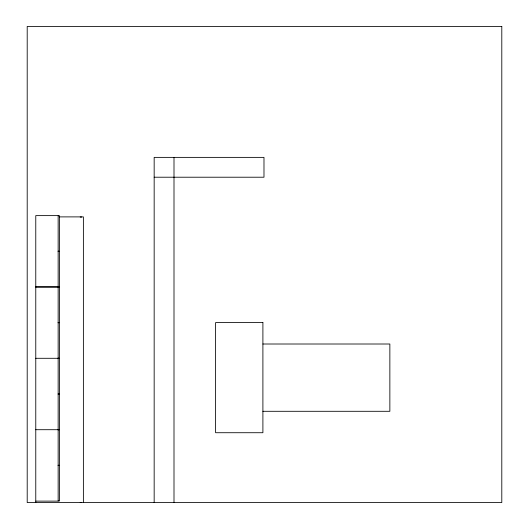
<?xml version="1.0" encoding="UTF-8"?>
<svg xmlns="http://www.w3.org/2000/svg" width="529" height="529" viewBox="0 0 529 529"><rect width="100%" height="100%" fill="white"/><g stroke="black" fill="none" stroke-linecap="round" stroke-linejoin="round"><path stroke-width="0.79" d="M154.164 177.215L263.984 177.215L263.984 157.377L154.164 157.377L154.164 502.55M58.15 215.779L59.579 215.779L59.579 251.169L58.15 251.169M59.579 216.89L83.384 216.89L83.384 502.55M80.21 217.049L81.638 217.049M58.15 251.487L59.579 251.487L59.579 286.877L35.774 286.877M35.774 287.035L59.579 287.035L59.579 322.425L58.15 322.425M58.15 322.743L59.579 322.743L59.579 358.133L58.15 358.133M262.9 344.009L389.86 344.009L389.86 411.298L262.9 411.298M35.774 358.292L58.15 358.292M58.15 358.45L59.579 358.45L59.579 393.841L58.15 393.841M58.15 394.158L59.579 394.158L59.579 429.548L58.15 429.548M35.774 429.707L58.15 429.707M58.15 429.865L59.579 429.865L59.579 465.256L58.15 465.256M58.15 465.573L59.579 465.573L59.579 500.963L58.15 500.963M35.774 501.122L58.15 501.122L58.15 215.62L35.774 215.62L35.774 502.55M80.21 502.391L81.638 502.391M174.001 157.377L174.001 502.55M501.796 26.45L27.204 26.45L27.204 502.55L501.796 502.55L501.796 26.45M262.9 322.584L215.607 322.584L215.607 432.722L262.9 432.722L262.9 322.584"/></g></svg>
